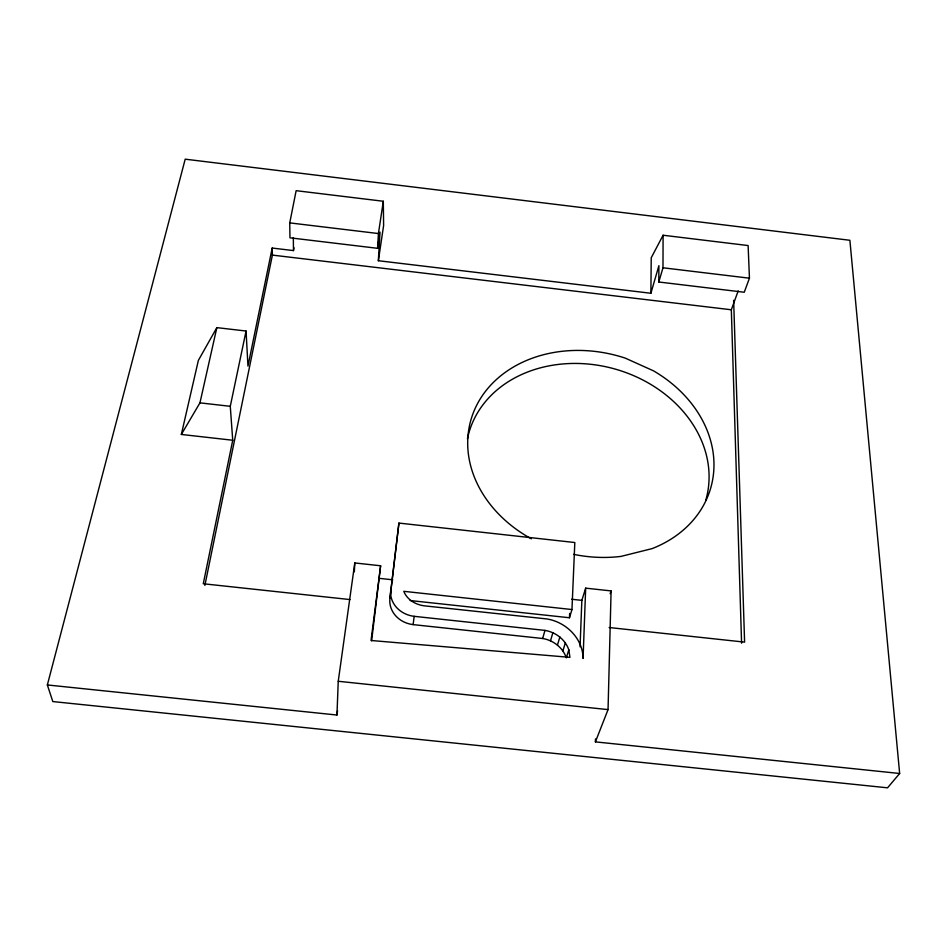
<?xml version="1.0" encoding="UTF-8"?>
<svg xmlns="http://www.w3.org/2000/svg" width="947" height="947" viewBox="0 0 947 947"><rect width="100%" height="100%" fill="white"/><g stroke="black" fill="none" stroke-linecap="round" stroke-linejoin="round"><path stroke-width="1.42" d="M658.804 282.005L662.983 267.788L663.089 235.235L748.118 245.557L749.444 278.193L744.259 292.244L658.804 282.005L658.899 265.669L650.885 293.262L378.362 260.721L380.019 232.098L377.581 248.315L289.96 237.815L289.746 222.888L296.139 190.678L383.31 201.261L383.618 225.504L378.362 260.721M650.885 293.262L651.228 257.773L663.089 235.235M899.65 773.486L887.564 787.821L52.819 701.561L47.35 684.953L185.198 159.179L849.885 240.278L899.65 773.486L595.403 741.88L608.045 709.611L611.099 590.916L585.672 588.146L581.849 600.351L580.061 646.813M595.403 741.88L595.485 738.956M585.672 588.146L583.068 658.461C582.914 638.444 566.022 621.966 546.81 618.936L425.629 605.973C416.443 605.204 407.305 600.161 403.765 591.319L571.964 609.537L574.817 542.524L398.924 523.075L389.951 598.362A26.279 23.296 5.6 0 0 413.129 624.618L542.667 638.503C553.273 640.267 562.778 647.499 566.318 657.798L568.827 649.82C565.252 639.45 555.64 632.17 544.951 630.394L414.159 616.331A26.54 23.438 5.7 0 1 390.744 589.91M47.35 684.953L336.954 715.032L338.245 681.272L354.794 562.956L380.623 565.773L371.626 640.823M410.158 600.54L569.467 617.752L569.656 613.407M354.344 571.822L354.794 562.956M377.581 248.315L378.421 233.554L383.31 201.261M398.924 523.075L389.951 598.362M413.129 624.618L414.159 616.331M380.623 565.773L371.046 640.492L569.94 657.348L568.827 649.82M336.954 715.032L337.558 710.664M349.964 599.569L203.274 583.754L232.737 440.248L181.339 434.448L198.373 360.381L216.851 327.626L246.066 331.036L247.96 366.098L272.191 248.055L293.475 250.588L294.032 247.783M204.872 585.412L272.393 255.098L272.191 248.055M232.737 440.248L230.275 406.31L246.066 331.036M181.339 434.448L199.959 402.854L216.851 327.626M542.667 638.503L544.951 630.394M550.527 640.752L552.882 632.655M557.475 644.978L559.89 636.917M569.467 617.752L571.964 609.537M562.897 650.826L565.371 642.812M610.164 593.651L611.099 590.916M741.584 643.202L731.333 309.776L738.198 290.871M338.245 681.272L608.045 709.611M379.617 578.38L392.804 579.813M571.597 599.238L581.849 600.351M609.134 627.518L744.602 642.125L733.641 300.306M199.959 402.854L230.275 406.31M272.393 255.098L731.333 309.776M289.746 222.888L378.421 233.554M662.983 267.788L749.444 278.193M293.333 237.567L293.475 250.588M573.574 554.338A124.649 101.708 15.5 0 0 621.066 556.386L652.14 548.609A124.649 101.708 15.5 0 0 653.548 370.869L625.375 358.167A124.649 101.708 15.5 0 0 477.122 404.381A124.649 101.708 15.5 0 0 531.374 538.831M467.416 438.946A123.134 101.08 15.6 0 1 611.513 368.087A123.134 101.08 15.6 0 1 705.823 500.052"/></g></svg>
